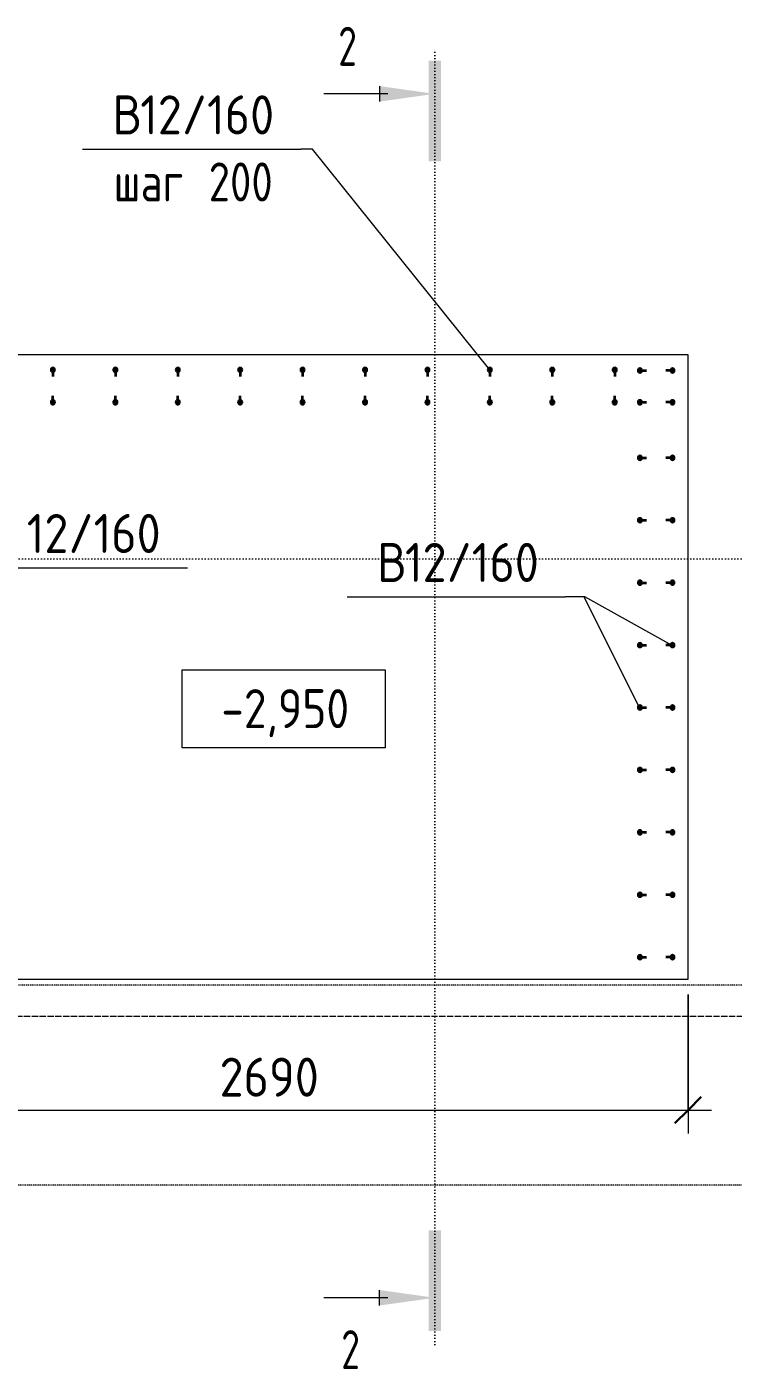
# Model space of a CAD drawing. Header units: millimetres. Extents: x 67134 to 118201, y -4983 to 13821.
# Drawn here: x 100451 to 102714, y 8380 to 12681 of the extents above; entities that cross this region are included whole.
import ezdxf

# ---------------------------------------------------------------- set-up
doc = ezdxf.new("R2010")
doc.units = ezdxf.units.MM
for name, pattern in [('01 Штриховая _4 мм_', [6, 3.5, -2.5]), ('02 Штрихпунктирная _20 мм_', [25, 20, -2.5, 0, -2.5]), ('04 Пунктир 10мм', [10, 0, -10])]:
    doc.linetypes.add(name, pattern=pattern)
for name, color, linetype, lineweight in [('AA_Dim', 7, 'Continuous', 9), ('AA_Dim-50', 7, 'Continuous', 9), ('AA_Razrez', 7, 'Continuous', 9), ('AA_Vinoska', 7, 'Continuous', 9), ('AA_Visotnaya otmetka', 7, 'Continuous', 9), ('AF_Stena_Опалубка', 253, 'Continuous', 20), ('KR_Armatura', 7, 'Continuous', 20), ('KR_Armatura_Tonkie', 7, 'Continuous', 20), ('KR_Fundament', 7, 'Continuous', 20), ('Оси', 7, 'Continuous', 9)]:
    doc.layers.add(name, color=color, linetype=linetype, lineweight=lineweight)
doc.styles.add('ISOCPEUR', font='isocpeur.TTF', dxfattribs={"width": 0.9, "height": 125})
doc.styles.add('ISOCPEUR_1', font='isocpeur.TTF', dxfattribs={"width": 0.85, "height": 125})
doc.styles.add('ISOCPEUR_3', font='isocpeur.TTF', dxfattribs={"width": 0.7, "height": 125})
doc.styles.add('ISOCPEUR_5', font='isocpeur.TTF', dxfattribs={"width": 0.8, "height": 125})
doc.dimstyles.new('00_Точн_3_знака__прозр_', dxfattribs={"dimscale": 304.8, "dimtxt": 125.344371, "dimasz": 0.278871, "dimexe": 0.246063, "dimexo": 0.164042, "dimgap": 0.016404, "dimtad": 1, "dimdec": 3, "dimrnd": 0.001, "dimdsep": 46, "dimtxsty": 'ISOCPEUR', "dimblk1": 'OBLIQUE', "dimblk2": 'OBLIQUE', "dimsah": 1, "dimcen": 0.09, "dimdle": 0.246063, "dimazin": 0, "dimtfac": 1, "dimtdec": 4, "dimtix": 1, "dimtmove": 0, "dimatfit": 3, "dimfxl": 1, "dimtvp": 1, "dimtolj": 1, "dimtzin": 0, "dimlwd": 18, "dimlwe": 18, "dimarcsym": 2})

# ---------------------------------------------------------------- blocks, each defined once
blk = doc.blocks.new('265_Выпуск П одной длины _НесАрм_РабПлоск_ - В1 _d12_ t250-V2-Схема расположения арматурных выпусков вундаментной плиты  в_о 22-23_Б')
at = {"layer": 'KR_Armatura_Tonkie', "lineweight": 35}
for points in [[(-12, 0), (-11.2, -3), (-8.2, -5.4), (-6, -6), (-3, -5.2), (-1.8, -4.2), (-0.2, -1.6), (-0.1, 0.2), (-0.8, 3), (-1.8, 4.2), (-4.4, 5.8), (-7.6, 5.8), (-10.2, 4.2), (-12, 0.2)], [(92.2, 0.2), (92.2, -1.6), (92.8, -3), (95, -5.2), (98, -6), (99.6, -5.8), (102.2, -4.2), (103.8, -1.6), (103.8, 1.6), (103.2, 3), (101, 5.2), (98, 6), (95, 5.2), (92.8, 3), (92.2, 1.6)]]:
    blk.add_hatch(color=256, dxfattribs=at).paths.add_polyline_path(points)
at = {"layer": 'KR_Armatura'}
for centre in [(-6, 0), (98, 0)]:
    blk.add_circle(centre, 6, dxfattribs=at)
at = {"layer": 'KR_Armatura_Tonkie', "lineweight": 35}
for p, q in [((0, 0), (15, 0)), ((92, 0), (77, 0))]:
    blk.add_line(p, q, dxfattribs=at)
for centre, start, end in [((-6, 0), 360, 180), ((-6, 0), 180, 360), ((98, 0), 360, 180), ((98, 0), 180, 360)]:
    blk.add_arc(centre, 6, start, end, dxfattribs=at)
blk = doc.blocks.new('265_Выпуск П одной длины _НесАрм_РабПлоск_ - В1 _d12_ t250-4071037-Схема расположения арматурных выпусков вундаментной плиты  в_о 22-23_Б')
at = {"layer": 'KR_Armatura_Tonkie', "lineweight": 35}
for points in [[(-6, -6), (-3, -5.2), (-1.8, -4.2), (-0.2, -1.6), (0, 0), (-0.8, 3), (-1.8, 4.2), (-4.4, 5.8), (-7.6, 5.8), (-10.2, 4.2), (-11.8, 1.6), (-12, 0), (-11.2, -3), (-9, -5.2)], [(98, -6), (99.6, -5.8), (102.2, -4.2), (103.8, -1.6), (103.7, 1.7), (103.2, 3), (101, 5.2), (98, 6), (95, 5.2), (92.3, 1.7), (92.2, 1.6), (92.2, -1.6), (92.8, -3), (95, -5.2), (96.4, -5.8)]]:
    blk.add_hatch(color=256, dxfattribs=at).paths.add_polyline_path(points)
at = {"layer": 'KR_Armatura'}
for centre in [(-6, 0), (98, 0)]:
    blk.add_circle(centre, 6, dxfattribs=at)
at = {"layer": 'KR_Armatura_Tonkie', "lineweight": 35}
for p, q in [((0, 0), (15, 0)), ((92, 0), (77, 0))]:
    blk.add_line(p, q, dxfattribs=at)
for centre, start, end in [((-6, 0), 360, 180), ((-6, 0), 180, 360), ((98, 0), 360, 180), ((98, 0), 180, 360)]:
    blk.add_arc(centre, 6, start, end, dxfattribs=at)
blk = doc.blocks.new('265_Выпуск П одной длины _НесАрм_РабПлоск_ - В1 _d12_ t250-V3-Схема расположения арматурных выпусков вундаментной плиты  в_о 22-23_Б')
at = {"layer": 'KR_Armatura_Tonkie', "lineweight": 35}
for points in [[(-12, 0), (-11.2, -3), (-8.2, -5.4), (-5.9, -6), (-3, -5.2), (-1.8, -4.2), (-0.2, -1.6), (0, 0), (-0.8, 3), (-1.8, 4.2), (-4.4, 5.8), (-7.6, 5.8), (-10.2, 4.2), (-11.8, 1.6)], [(92.2, -1.6), (92.8, -3), (95, -5.2), (98.3, -6), (99.6, -5.8), (102.2, -4.2), (103.8, -1.6), (103.8, 1.6), (103.2, 3), (101, 5.2), (98, 6), (95, 5.2), (92.8, 3), (92.2, 1.6)]]:
    blk.add_hatch(color=256, dxfattribs=at).paths.add_polyline_path(points)
at = {"layer": 'KR_Armatura'}
for centre in [(-6, 0), (98, 0)]:
    blk.add_circle(centre, 6, dxfattribs=at)
at = {"layer": 'KR_Armatura_Tonkie', "lineweight": 35}
for p, q in [((0, 0), (15, 0)), ((92, 0), (77, 0))]:
    blk.add_line(p, q, dxfattribs=at)
for centre, start, end in [((-6, 0), 360, 180), ((-6, 0), 180, 360), ((98, 0), 360, 180), ((98, 0), 180, 360)]:
    blk.add_arc(centre, 6, start, end, dxfattribs=at)
blk = doc.blocks.new('Разрез - Номер узла_ сзади-394133-Схема расположения арматурных выпусков вундаментной плиты  в_о 22-23_Б')
at = {"layer": 'AA_Razrez'}
for points in [[(7.329, 0.404), (7.329, -0.394), (0.873, -0.394), (0.873, 0.404)], [(3.497, -3.533), (2.503, -3.533), (3, 0)]]:
    blk.add_hatch(color=256, dxfattribs=at).paths.add_polyline_path(points)
for p, q in [((3, -3), (3, -7.096)), ((2.503, -3.533), (3.497, -3.533))]:
    blk.add_line(p, q, dxfattribs=at)
blk = doc.blocks.new('Разрез - Номер узла_ спереди-394134-Схема расположения арматурных выпусков вундаментной плиты  в_о 22-23_Б')
at = {"layer": 'AA_Razrez'}
for points in [[(7.329, 0.404), (7.329, -0.394), (0.873, -0.394), (0.873, 0.404)], [(3.497, -3.533), (2.503, -3.533), (3, 0)]]:
    blk.add_hatch(color=256, dxfattribs=at).paths.add_polyline_path(points)
for p, q in [((3, -3), (3, -7.096)), ((2.503, -3.533), (3.497, -3.533))]:
    blk.add_line(p, q, dxfattribs=at)
blk = doc.blocks.new('DIMBLOCK40-Схема расположения арматурных выпусков вундаментной плиты  в_о 22-23_Б')
at = {"layer": 'AA_Dim-50', "lineweight": 18}
for p, q in [((99879.4, 9580), (99879.4, 9135.2)), ((99879.4, 9210.2), (99879.4, 9580)), ((102569.4, 9580), (102569.4, 9135.2)), ((102569.4, 9210.2), (102569.4, 9580)), ((99804.4, 9210.2), (102644.4, 9210.2))]:
    blk.add_line(p, q, dxfattribs=at)
at = {"layer": 'AA_Dim-50', "lineweight": 30}
for p, q in [((99879.4, 9210.2), (99921.9, 9252.7)), ((102569.4, 9210.2), (102611.9, 9252.7)), ((99879.4, 9210.2), (99836.9, 9167.7)), ((102569.4, 9210.2), (102526.9, 9167.7))]:
    blk.add_line(p, q, dxfattribs=at)
at = {"layer": 'AA_Dim-50', "color": 0, "lineweight": 18, "insert": (101068.3, 9378), "char_height": 125, "width": 374.614, "attachment_point": 1, "line_spacing_factor": 1.135194, "style": 'ISOCPEUR'}
blk.add_mtext('2690', dxfattribs=at)
blk = doc.blocks.new('_Oblique')
at = {"color": 0, "linetype": 'ByBlock', "lineweight": -2}
blk.add_line((-0.5, -0.5), (0.5, 0.5), dxfattribs=at)
blk = doc.blocks.new('Высотные отметки - Рамка вверх-400294-Схема расположения арматурных выпусков вундаментной плиты  в_о 22-23_Б')
at = {"layer": 'AA_Vinoska'}
for p, q in [((-13, 0), (-13, 5)), ((-13, 5), (0, 5)), ((0, 5), (0, 0)), ((0, 0), (-13, 0))]:
    blk.add_line(p, q, dxfattribs=at)
blk = doc.blocks.new('042_М_Арматуры - Диам длина поз-3662928-Схема расположения арматурных выпусков вундаментной плиты  в_о 22-23_Б')
at = {"layer": 'AA_Vinoska'}
blk.add_line((-7, 0), (7, 0), dxfattribs=at)
blk = doc.blocks.new('042_М_Арматуры - Диам длина поз _ Комментарий-3662934-Схема расположения арматурных выпусков вундаментной плиты  в_о 22-23_Б')
at = {"layer": 'AA_Vinoska'}
blk.add_line((-7, 0), (7, 0), dxfattribs=at)

msp = doc.modelspace()

# ---------------------------------------------------------------- linework, layer by layer
at = {"layer": 'AA_Razrez', "linetype": '04 Пунктир 10мм'}
for p, q in [((101757.6398, 8458.547), (101757.6398, 12616.3718)), ((98416.7726, 10975.9045), (103877.952, 10975.9045))]:
    msp.add_line(p, q, dxfattribs=at)
at = {"layer": 'AA_Vinoska'}
for p, q in [((101365.9822, 12289.0245), (101328.9009, 12289.0245)), ((101934.3708, 11581.9493), (101365.9822, 12289.0245)), ((102236.7312, 10854.772), (102177.1243, 10854.772)), ((102238.9265, 10854.772), (102177.1243, 10854.772)), ((102411.9565, 10503.3294), (102236.7312, 10854.772)), ((102518.3798, 10698.6917), (102238.9265, 10854.772))]:
    msp.add_line(p, q, dxfattribs=at)
at = {"layer": 'AA_Visotnaya otmetka'}
msp.add_line((101598.843, 10371.0112), (101598.843, 10371.0112), dxfattribs=at)
msp.add_line((101598.843, 10371.0112), (101598.843, 10371.0112), dxfattribs=at)
at = {"layer": 'AF_Stena_Опалубка', "linetype": '01 Штриховая _4 мм_'}
for p, q in [((104285.6543, 9610), (99005.6543, 9610)), ((99005.6543, 8970), (104285.6543, 8970))]:
    msp.add_line(p, q, dxfattribs=at)
at = {"layer": 'KR_Fundament'}
for p, q in [((102569.4375, 11630), (99879.4375, 11630)), ((102569.4375, 9630), (102569.4375, 11630)), ((99879.4375, 9630), (102569.4375, 9630))]:
    msp.add_line(p, q, dxfattribs=at)
at = {"layer": 'Оси', "linetype": '02 Штрихпунктирная _20 мм_'}
msp.add_line((104427.5172, 9510), (99011.0626, 9510), dxfattribs=at)

# ---------------------------------------------------------------- block references
at = {"layer": 'AA_Razrez', "xscale": 49.99999999999998, "yscale": 49.99999999999998, "zscale": 49.99999999999998, "rotation": 269.9999999999998}
msp.add_blockref('Разрез - Номер узла_ спереди-394134-Схема расположения арматурных выпусков вундаментной плиты  в_о 22-23_Б', (101757.6398, 12616.3718), dxfattribs=at)
at = {"layer": 'AA_Razrez', "extrusion": (0, 0, -1), "xscale": 49.99999999999998, "yscale": 49.99999999999998, "zscale": 49.99999999999998, "rotation": 90.00000000000001}
msp.add_blockref('Разрез - Номер узла_ сзади-394133-Схема расположения арматурных выпусков вундаментной плиты  в_о 22-23_Б', (-101757.6398, 8458.547), dxfattribs=at)
at = {"layer": 'AA_Vinoska', "xscale": 49.99999999999998, "yscale": 49.99999999999998, "zscale": 49.99999999999998}
for name, p in [('042_М_Арматуры - Диам длина поз _ Комментарий-3662934-Схема расположения арматурных выпусков вундаментной плиты  в_о 22-23_Б', (100978.9009, 12289.0245)), ('042_М_Арматуры - Диам длина поз-3662928-Схема расположения арматурных выпусков вундаментной плиты  в_о 22-23_Б', (100615.3815, 10947.5941)), ('042_М_Арматуры - Диам длина поз-3662928-Схема расположения арматурных выпусков вундаментной плиты  в_о 22-23_Б', (101827.1243, 10854.772)), ('Высотные отметки - Рамка вверх-400294-Схема расположения арматурных выпусков вундаментной плиты  в_о 22-23_Б', (101598.843, 10371.0112))]:
    msp.add_blockref(name, p, dxfattribs=at)
at = {"layer": 'KR_Armatura_Tonkie', "lineweight": 35, "rotation": 89.99999999999964}
for name, p in [('265_Выпуск П одной длины _НесАрм_РабПлоск_ - В1 _d12_ t250-V2-Схема расположения арматурных выпусков вундаментной плиты  в_о 22-23_Б', (100534.4375, 11484)), ('265_Выпуск П одной длины _НесАрм_РабПлоск_ - В1 _d12_ t250-4071037-Схема расположения арматурных выпусков вундаментной плиты  в_о 22-23_Б', (100734.4375, 11484)), ('265_Выпуск П одной длины _НесАрм_РабПлоск_ - В1 _d12_ t250-4071037-Схема расположения арматурных выпусков вундаментной плиты  в_о 22-23_Б', (100934.4375, 11484)), ('265_Выпуск П одной длины _НесАрм_РабПлоск_ - В1 _d12_ t250-4071037-Схема расположения арматурных выпусков вундаментной плиты  в_о 22-23_Б', (101134.4375, 11484)), ('265_Выпуск П одной длины _НесАрм_РабПлоск_ - В1 _d12_ t250-4071037-Схема расположения арматурных выпусков вундаментной плиты  в_о 22-23_Б', (101334.4375, 11484)), ('265_Выпуск П одной длины _НесАрм_РабПлоск_ - В1 _d12_ t250-4071037-Схема расположения арматурных выпусков вундаментной плиты  в_о 22-23_Б', (101534.4375, 11484)), ('265_Выпуск П одной длины _НесАрм_РабПлоск_ - В1 _d12_ t250-4071037-Схема расположения арматурных выпусков вундаментной плиты  в_о 22-23_Б', (101734.4375, 11484)), ('265_Выпуск П одной длины _НесАрм_РабПлоск_ - В1 _d12_ t250-4071037-Схема расположения арматурных выпусков вундаментной плиты  в_о 22-23_Б', (101934.4375, 11484)), ('265_Выпуск П одной длины _НесАрм_РабПлоск_ - В1 _d12_ t250-4071037-Схема расположения арматурных выпусков вундаментной плиты  в_о 22-23_Б', (102134.4375, 11484)), ('265_Выпуск П одной длины _НесАрм_РабПлоск_ - В1 _d12_ t250-V3-Схема расположения арматурных выпусков вундаментной плиты  в_о 22-23_Б', (102334.4375, 11484))]:
    msp.add_blockref(name, p, dxfattribs=at)
at = {"layer": 'KR_Armatura_Tonkie', "lineweight": 35}
for p in [(102421.4375, 11580), (102421.4375, 11478), (102421.4375, 11300), (102421.4375, 11100), (102421.4375, 10900), (102421.4375, 10700), (102421.4375, 10500), (102421.4375, 10300), (102421.4375, 10100), (102421.4375, 9900), (102421.4375, 9700)]:
    msp.add_blockref('265_Выпуск П одной длины _НесАрм_РабПлоск_ - В1 _d12_ t250-4071037-Схема расположения арматурных выпусков вундаментной плиты  в_о 22-23_Б', p, dxfattribs=at)

# ---------------------------------------------------------------- texts
at = {"layer": 'AA_Razrez', "char_height": 125, "width": 75.759469, "attachment_point": 1, "style": 'ISOCPEUR_3'}
for insert in [(101448.5963, 12681.1024), (101458.1833, 8504.7851)]:
    msp.add_mtext('\\fISOCPEUR|b0|i0|c204|p34|;\\W.7;2', dxfattribs=dict(at, insert=insert))
at = {"layer": 'AA_Vinoska', "char_height": 125, "attachment_point": 1}
for s, insert, width, style in [('\\fISOCPEUR|b0|i0|c204|p34|;\\W.9;В', (100724.9079, 12461.537), 108.227812, 'ISOCPEUR'), ('12/160', (100814.2048, 12461.537), 526.708687, 'ISOCPEUR'), (' 200', (100969.7538, 12246.5843), 333.502, 'ISOCPEUR_5'), ('шаг', (100728.9829, 12246.5843), 291.81425, 'ISOCPEUR_5'), ('12/160', (100450.6854, 11120.1066), 526.708687, 'ISOCPEUR'), ('\\fISOCPEUR|b0|i0|c204|p34|;\\W.9;В', (101573.1313, 11027.2845), 108.227812, 'ISOCPEUR'), ('12/160', (101662.4282, 11027.2845), 526.708687, 'ISOCPEUR')]:
    msp.add_mtext(s, dxfattribs=dict(at, insert=insert, width=width, style=style))
at = {"layer": 'AA_Visotnaya otmetka', "insert": (101073.9269, 10558.851), "char_height": 125, "width": 479.798668, "attachment_point": 1, "line_spacing_factor": 1.135194, "style": 'ISOCPEUR_1'}
msp.add_mtext('-2,950', dxfattribs=at)

# ---------------------------------------------------------------- dimensions: what is measured, and where the dimension line sits
at = {"layer": 'AA_Dim', "lineweight": 18}
dim = msp.add_linear_dim(base=(102569.4375, 9210.1704), p1=(99879.4375, 9630), p2=(102569.4375, 9630), dimstyle='00_Точн_3_знака__прозр_', override={"dimpost": '<>', "dimfxl": 2690}, dxfattribs=at)
dim.commit()
dim.dimension.update_dxf_attribs({"geometry": 'DIMBLOCK40-Схема расположения арматурных выпусков вундаментной плиты  в_о 22-23_Б', "text_midpoint": (101224.4375, 9277.6704)})

doc.saveas('drawing.dxf')
